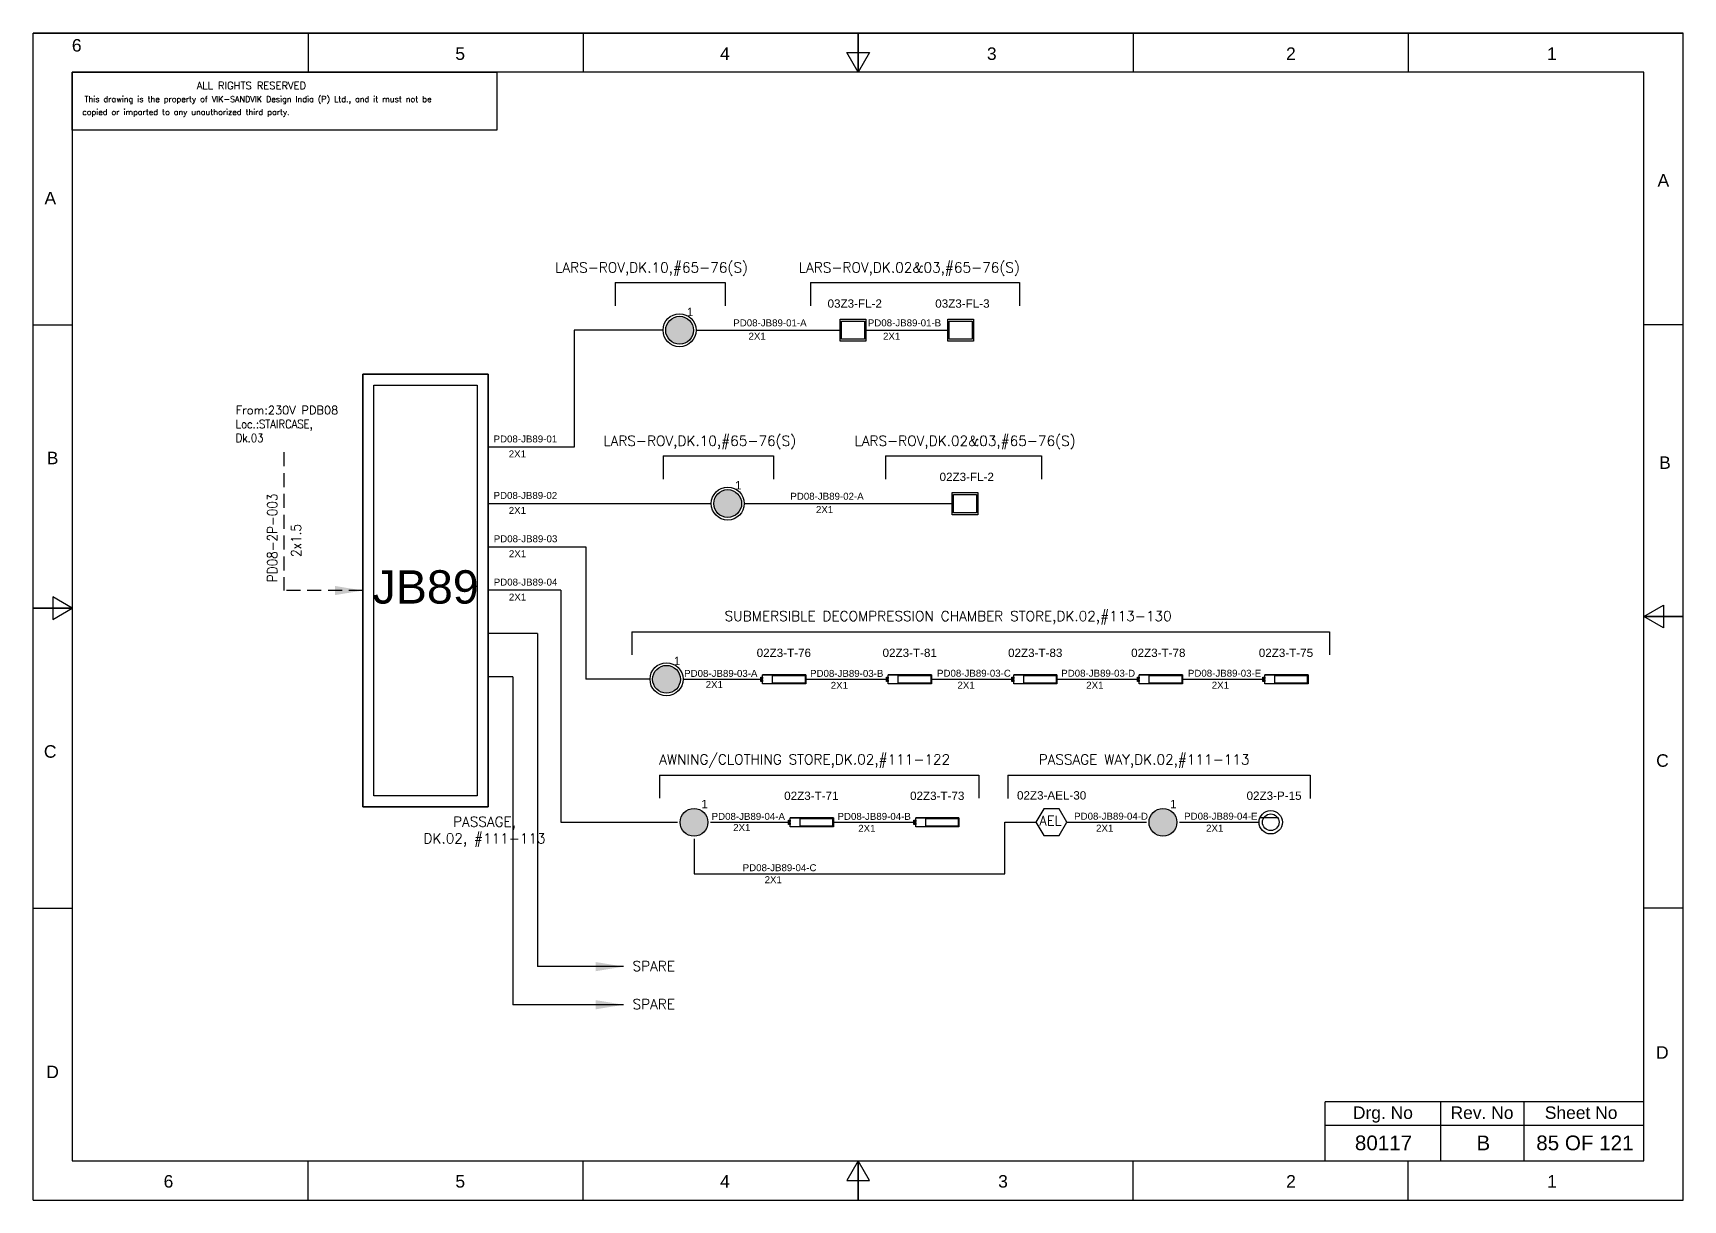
# Model space of a CAD drawing. Header units: inches. Extents: x -3311 to 1429, y -713 to 2436.
# Drawn here: x -2649.9 to -2352.9, y -152.6 to 57.4 of the extents above; entities that cross this region are included whole.
import ezdxf
from ezdxf.enums import TextEntityAlignment as Align

# ---------------------------------------------------------------- set-up
doc = ezdxf.new("R2010")
doc.units = ezdxf.units.IN
doc.linetypes.add('HIDDEN', pattern=[0.375, 0.25, -0.125])
doc.linetypes.add('SOLID', pattern=[0])
for name, color, linetype, lineweight in [('ELEC_TXT-025', 1, 'Continuous', 25), ('HEL-025', 1, 'Continuous', 25), ('HEL-035', 2, 'Continuous', 35)]:
    doc.layers.add(name, color=color, linetype=linetype, lineweight=lineweight)
doc.layers.add('LINE', color=3, linetype='SOLID')
doc.styles.add('_NORMAL', font='arial.ttf')
doc.styles.add('ROMANS', font='simplex.shx', dxfattribs={"width": 0.88})
doc.styles.get("Standard").update_dxf_attribs({"font": 'arial.ttf'})
doc.dimstyles.get("Standard").update_dxf_attribs({"dimtxt": 0.18, "dimasz": 0.18, "dimexe": 0.18, "dimexo": 0.0625, "dimgap": 0.09, "dimtad": 0, "dimtih": 1, "dimtoh": 1, "dimdec": 4, "dimzin": 0, "dimdsep": 46, "dimtxsty": 'Standard', "dimcen": 0.09, "dimadec": 0, "dimazin": 0, "dimtfac": 1, "dimtdec": 4, "dimtofl": 0, "dimtmove": 0, "dimatfit": 3, "dimfxl": 1, "dimtolj": 1, "dimtzin": 0, "dimarcsym": 0})
pattern_1 = [(0, (0, 0), (0, 6.985), [5.08, -1.905]), (90, (0, 0), (-6.985, 4e-16), [5.08, -1.905])]

# ---------------------------------------------------------------- blocks, each defined once
blk = doc.blocks.new('FIXED_KEY_SWITCH')
h = blk.add_hatch(color=1)
h.dxf.hatch_style = 1
edge = h.paths.add_edge_path()
edge.add_arc((848.13, 1737.46), 2.5, 0, 360)
at = {"color": 1}
blk.add_circle((848.13, 1737.46), 2.5, dxfattribs=at)
at = {"color": 7, "insert": (849.44, 1741.5), "char_height": 1.5, "attachment_point": 1, "style": '_NORMAL'}
blk.add_mtext_dynamic_manual_height_columns('1', width=1.5, gutter_width=7.5, heights=[0], dxfattribs=at)
blk = doc.blocks.new('SWT')
blk.add_blockref('FIXED_KEY_SWITCH', (0, 0))
blk.add_attdef('TAG_NO', (844.55, 1741.11), '', height=1.5)
blk = doc.blocks.new('13')
for points in [[(436.88, 1959.44), (441.46, 1959.44), (441.46, 1955.44), (436.88, 1955.44)], [(437.07, 1959.08), (441.26, 1959.08), (441.26, 1955.8), (437.07, 1955.8)]]:
    blk.add_lwpolyline(points, close=True)
blk = doc.blocks.new('LED FLOOD LIGHT 100W')
blk.add_blockref('13', (5123.55, -712.19))
blk.add_attdef('TAG_NO', (5558.98, 1249.67), '', height=1.5)
blk = doc.blocks.new('fr')
at = {"color": 7, "linetype": 'Continuous'}
for p, q in [((33763.99, 4500.4), (33466.99, 4500.4)), ((33466.99, 4500.4), (33763.99, 4500.4)), ((33466.99, 4290.33), (33466.99, 4500.4)), ((33516.49, 4500.4), (33516.49, 4493.33)), ((33565.99, 4500.4), (33565.99, 4493.33)), ((33615.49, 4500.4), (33615.49, 4493.33)), ((33615.49, 4493.33), (33615.49, 4500.4)), ((33615.49, 4500.4), (33615.49, 4493.33)), ((33664.99, 4500.4), (33664.99, 4493.33)), ((33714.49, 4500.4), (33714.49, 4493.33)), ((33763.99, 4290.33), (33763.99, 4500.4)), ((33763.99, 4290.33), (33763.99, 4500.4)), ((33615.49, 4493.33), (33613.45, 4496.87)), ((33613.45, 4496.87), (33617.53, 4496.87)), ((33617.53, 4496.87), (33615.49, 4493.33)), ((33756.92, 4493.33), (33474.06, 4493.33)), ((33474.06, 4493.33), (33474.06, 4297.41)), ((33756.92, 4297.41), (33756.92, 4493.33)), ((33466.99, 4447.89), (33474.06, 4447.89)), ((33763.99, 4447.89), (33756.92, 4447.89)), ((33474.06, 4396.87), (33470.53, 4398.91)), ((33470.53, 4398.91), (33470.53, 4394.83)), ((33466.99, 4396.87), (33474.06, 4396.87)), ((33474.06, 4396.87), (33466.99, 4396.87)), ((33466.99, 4396.87), (33474.06, 4396.87)), ((33470.53, 4394.83), (33474.06, 4396.87)), ((33756.92, 4395.37), (33760.45, 4397.41)), ((33760.45, 4397.41), (33760.45, 4393.33)), ((33763.99, 4395.37), (33756.92, 4395.37)), ((33760.45, 4393.33), (33756.92, 4395.37)), ((33756.92, 4395.37), (33763.99, 4395.37)), ((33763.99, 4395.37), (33756.92, 4395.37)), ((33466.99, 4342.85), (33474.06, 4342.85)), ((33763.99, 4342.85), (33756.92, 4342.85)), ((33474.06, 4297.41), (33756.92, 4297.41)), ((33516.49, 4290.33), (33516.49, 4297.41)), ((33565.99, 4290.33), (33565.99, 4297.41)), ((33615.49, 4297.41), (33613.45, 4293.87)), ((33615.49, 4290.33), (33615.49, 4297.41)), ((33617.53, 4293.87), (33615.49, 4297.41)), ((33615.49, 4297.41), (33615.49, 4290.33)), ((33615.49, 4290.33), (33615.49, 4297.41)), ((33664.99, 4290.33), (33664.99, 4297.41)), ((33714.49, 4290.33), (33714.49, 4297.41)), ((33613.45, 4293.87), (33617.53, 4293.87)), ((33466.99, 4290.33), (33763.99, 4290.33)), ((33466.99, 4290.33), (33763.99, 4290.33))]:
    blk.add_line(p, q, dxfattribs=at)
at = {"color": 7, "style": '_NORMAL'}
for s, p in [('6', (33474.86, 4498.18)), ('5', (33543.88, 4496.68)), ('4', (33591.52, 4496.68)), ('3', (33639.57, 4496.68)), ('2', (33693.41, 4496.68)), ('1', (33740.39, 4496.68)), ('A', (33760.45, 4473.88)), ('A', (33470.1, 4470.68)), ('B', (33470.52, 4423.9)), ('B', (33760.74, 4423.06)), ('C', (33470.08, 4371.07)), ('C', (33760.29, 4369.44)), ('D', (33760.27, 4316.89)), ('D', (33470.51, 4313.39)), ('6', (33491.37, 4293.69)), ('5', (33543.89, 4293.69)), ('4', (33591.53, 4293.69)), ('3', (33641.59, 4293.69)), ('2', (33693.43, 4293.69)), ('1', (33740.41, 4293.69))]:
    blk.add_text(s, height=2.25, dxfattribs=at).set_placement(p, align=Align.MIDDLE_CENTER)
blk = doc.blocks.new('A$C4BAD7D21')
at = {"layer": 'HEL-025'}
blk.add_lwpolyline([(-34000, 0), (-34000, 2086), (-18714, 2086), (-18714, 0)], close=True, dxfattribs=at)
at = {"layer": 'HEL-025', "style": 'ROMANS'}
for s, p in [('This drawing is the property of VIK-SANDVIK Design India (P) Ltd., and it must not be', (-33558, 1016)), (' copied or imparted to any unauthorized third party.', (-33785, 550))]:
    blk.add_text(s, height=210, dxfattribs=at).set_placement(p)
at = {"layer": 'HEL-035', "style": 'ROMANS'}
blk.add_text('     ALL RIGHTS RESERVED', height=262.5, dxfattribs=at).set_placement((-30497, 1476))
blk = doc.blocks.new('2A')
at = {"color": 7, "lineweight": -3, "ltscale": 2.5}
blk.add_line((790.02, 1997.62, -0.03), (782.23, 1997.62, -0.03), dxfattribs=at)
at = {"color": 7, "lineweight": -3, "ltscale": 2.5, "elevation": -0.03}
for points in [[(781.91, 1997.21), (782.23, 1997.21), (782.23, 1996.94), (781.91, 1996.94)], [(781.91, 1996.7), (782.23, 1996.7), (782.23, 1996.44), (781.91, 1996.44)], [(782.23, 1997.62), (790.02, 1997.62), (790.02, 1996.02), (782.23, 1996.02)], [(784.03, 1997.5), (789.88, 1997.5), (789.88, 1996.14), (784.03, 1996.14)]]:
    blk.add_lwpolyline(points, close=True, dxfattribs=at)
blk = doc.blocks.new('LED TUBE LIGHT 30W')
blk.add_blockref('2A', (179.91, -357.89))
blk.add_attdef('TAG_NO.', (962.52, 1642.97), '', height=1.5)
blk = doc.blocks.new('1')
h = blk.add_hatch()
h.set_pattern_fill('ANGLE', color=6)
h.set_pattern_definition(pattern_1)
h.paths.add_polyline_path([(303.23, 2044.43, 1), (306.22, 2044.43, 1)], flags=0)
h.paths.add_polyline_path([(302.63, 2044.43, 1), (306.83, 2044.43, 1)])
h.paths.add_polyline_path([(306.22, 2044.43, -1), (303.23, 2044.43, -1)], flags=16)
h = blk.add_hatch()
h.set_pattern_fill('ANGLE', color=6)
h.set_pattern_definition(pattern_1)
h.paths.add_polyline_path([(303.23, 2044.43, 1), (306.22, 2044.43, 1)])
at = {"color": 6}
for radius in [2.1, 1.5]:
    blk.add_circle((304.73, 2044.43), radius, dxfattribs=at)
blk = doc.blocks.new('LED PENDENT LIGHT 15W')
blk.add_blockref('1', (0, 0))
blk.add_attdef('TAG_NO', (301.63, 2048.1), '', height=1.5)
blk = doc.blocks.new('AEL')
at = {"color": 4}
blk.add_lwpolyline([(989.98, -190.09), (992.75, -190.09), (994.14, -187.69), (992.75, -185.28), (989.98, -185.28), (988.59, -187.69)], close=True, dxfattribs=at)
at = {"color": 4, "style": 'ROMANS'}
blk.add_text('AEL', height=1.725, dxfattribs=at).set_placement((989.2, -188.27))
blk = doc.blocks.new('AEL_L')
blk.add_blockref('AEL', (0, 0))
blk.add_attdef('TAG_NO', (986.55, -183.59), '', height=1.5)

msp = doc.modelspace()

# ---------------------------------------------------------------- linework, layer by layer
for p, q in [((-2545.08, 12.52, -0.05), (-2525.25, 12.52, -0.05)), ((-2509.91, 12.52, -0.05), (-2472.28, 12.52, -0.05)), ((-2552.47, 3.93), (-2552.47, -17.11)), ((-2536.46, 3.93), (-2552.47, 3.93)), ((-2536.41, -18.68, -0.05), (-2516.58, -18.68, -0.05)), ((-2496.39, -18.68, -0.05), (-2468.32, -18.68, -0.05)), ((-2550.33, -35.08), (-2550.33, -58.91)), ((-2554.88, -42.88), (-2567.94, -42.88)), ((-2554.88, -42.88), (-2554.88, -84.65)), ((-2542.07, -50.34, -0.05), (-2416.52, -50.34, -0.05)), ((-2559.04, -50.68), (-2567.94, -50.68)), ((-2559.04, -50.68), (-2559.04, -110.63)), ((-2563.52, -58.48), (-2567.94, -58.48)), ((-2563.52, -58.48), (-2563.52, -117.49)), ((-2538.81, -58.91), (-2550.33, -58.91)), ((-2537.12, -76.14, -0.05), (-2479.64, -76.14, -0.05)), ((-2474.42, -76.16, -0.05), (-2420, -76.16, -0.05)), ((-2474.93, -93.92), (-2474.93, -84.65)), ((-2474.93, -84.65), (-2469.33, -84.65)), ((-2530.88, -87.62), (-2530.88, -93.92)), ((-2530.88, -93.92), (-2474.93, -93.92))]:
    msp.add_line(p, q)
at = {"color": 7, "linetype": 'Continuous'}
for p, q in [((-2359.94, -134.97), (-2417.25, -134.97)), ((-2417.25, -145.57), (-2417.25, -134.97)), ((-2396.48, -145.57), (-2396.48, -134.97)), ((-2381.47, -145.57), (-2381.47, -134.97)), ((-2417.25, -139.15), (-2359.94, -139.15))]:
    msp.add_line(p, q, dxfattribs=at)
at = {"linetype": 'HIDDEN', "ltscale": 10}
msp.add_lwpolyline([(-2604.7, -18.05), (-2604.7, -42.93)], dxfattribs=at)
at = {"layer": 'LINE', "color": 0}
for p, q in [((-2545.08, 12.52, -0.05), (-2545.08, 8.33, -0.05)), ((-2525.25, 12.52, -0.05), (-2525.25, 8.33, -0.05)), ((-2509.91, 12.52, -0.05), (-2509.91, 8.33, -0.05)), ((-2472.28, 12.52, -0.05), (-2472.28, 8.33, -0.05)), ((-2530.51, 3.93), (-2504.56, 3.93)), ((-2499.97, 3.93), (-2485.17, 3.93)), ((-2590.49, -3.98), (-2590.49, -81.88)), ((-2567.94, -3.98), (-2590.49, -3.98)), ((-2567.94, -81.88), (-2567.94, -3.98)), ((-2552.47, -17.11), (-2567.94, -17.11)), ((-2536.41, -18.68, -0.05), (-2536.41, -22.87, -0.05)), ((-2516.58, -18.68, -0.05), (-2516.58, -22.87, -0.05)), ((-2496.39, -18.68, -0.05), (-2496.39, -22.87, -0.05)), ((-2468.32, -18.68, -0.05), (-2468.32, -22.87, -0.05)), ((-2567.94, -27.28), (-2527.79, -27.28)), ((-2521.84, -27.28), (-2484.4, -27.28)), ((-2567.91, -35.08), (-2550.33, -35.08)), ((-2542.07, -50.34, -0.05), (-2542.07, -54.53, -0.05)), ((-2416.52, -50.34, -0.05), (-2416.52, -54.53, -0.05)), ((-2532.86, -58.91), (-2518.54, -58.91)), ((-2510.74, -58.91), (-2495.94, -58.91)), ((-2488.14, -58.91), (-2473.35, -58.91)), ((-2465.55, -58.91), (-2450.75, -58.91)), ((-2442.95, -58.91), (-2428.16, -58.91)), ((-2537.12, -76.14, -0.05), (-2537.12, -80.33, -0.05)), ((-2479.64, -76.14, -0.05), (-2479.64, -80.33, -0.05)), ((-2474.42, -76.16, -0.05), (-2474.42, -80.35, -0.05)), ((-2420, -76.16, -0.05), (-2420, -80.35, -0.05)), ((-2590.49, -81.88), (-2567.94, -81.88)), ((-2554.88, -84.65), (-2533.86, -84.65)), ((-2527.91, -84.65), (-2513.59, -84.65)), ((-2505.79, -84.65), (-2490.99, -84.65)), ((-2463.77, -84.65), (-2449.45, -84.65)), ((-2443.51, -84.65), (-2429.18, -84.65))]:
    msp.add_line(p, q, dxfattribs=at)
for points in [[(-2590.49, -3.98), (-2567.94, -3.98), (-2567.94, -81.88), (-2590.49, -81.88)], [(-2588.49, -5.98), (-2569.94, -5.98), (-2569.94, -79.88), (-2588.49, -79.88)]]:
    msp.add_lwpolyline(points, close=True, dxfattribs=at)
for centre in [(-2533.49, 3.93), (-2524.81, -27.28), (-2535.83, -58.91)]:
    msp.add_circle(centre, 2.97, dxfattribs=at)

# ---------------------------------------------------------------- block references
for name, p in [('fr', (-36116.85, -4442.97)), ('SWT', (-3381.61, -1733.53)), ('SWT', (-3372.94, -1764.73)), ('SWT', (-3383.96, -1796.36)), ('SWT', (-3379.01, -1822.11)), ('SWT', (-3294.61, -1822.11))]:
    msp.add_blockref(name, p)
ref = msp.add_blockref('LED FLOOD LIGHT 100W', (-8064.98, -1241.32))
ref.add_attrib('TAG_NO', '03Z3-FL-2', (-2506.84, 7.98), dxfattribs={"height": 1.5})
ref = msp.add_blockref('LED FLOOD LIGHT 100W', (-8045.6, -1241.32))
ref.add_attrib('TAG_NO', '03Z3-FL-3', (-2487.46, 7.98), dxfattribs={"height": 1.5})
ref = msp.add_blockref('LED FLOOD LIGHT 100W', (-8044.82, -1272.53))
ref.add_attrib('TAG_NO', '02Z3-FL-2', (-2486.68, -23.22), dxfattribs={"height": 1.5})
ref = msp.add_blockref('LED TUBE LIGHT 30W', (-3480.67, -1697.83, 0.03))
ref.add_attrib('TAG_NO.', '02Z3-T-76', (-2519.6, -54.89, 0.03), dxfattribs={"height": 1.5})
ref = msp.add_blockref('LED TUBE LIGHT 30W', (-3458.07, -1697.83, 0.03))
ref.add_attrib('TAG_NO.', '02Z3-T-81', (-2496.94, -54.89, 0.03), dxfattribs={"height": 1.5})
ref = msp.add_blockref('LED TUBE LIGHT 30W', (-3435.48, -1697.83, 0.03))
ref.add_attrib('TAG_NO.', '02Z3-T-83', (-2474.35, -54.89, 0.03), dxfattribs={"height": 1.5})
ref = msp.add_blockref('LED TUBE LIGHT 30W', (-3412.88, -1697.83, 0.03))
ref.add_attrib('TAG_NO.', '02Z3-T-78', (-2452.2, -54.89, 0.03), dxfattribs={"height": 1.5})
ref = msp.add_blockref('LED TUBE LIGHT 30W', (-3390.29, -1697.83, 0.03))
ref.add_attrib('TAG_NO.', '02Z3-T-75', (-2429.22, -54.89, 0.03), dxfattribs={"height": 1.5})
ref = msp.add_blockref('LED TUBE LIGHT 30W', (-3475.72, -1723.57, 0.03))
ref.add_attrib('TAG_NO.', '02Z3-T-71', (-2514.65, -80.63, 0.03), dxfattribs={"height": 1.5})
ref = msp.add_blockref('LED TUBE LIGHT 30W', (-3453.12, -1723.57, 0.03))
ref.add_attrib('TAG_NO.', '02Z3-T-73', (-2491.99, -80.63, 0.03), dxfattribs={"height": 1.5})
ref = msp.add_blockref('AEL_L', (-3457.92, 103.04))
ref.add_attrib('TAG_NO', '02Z3-AEL-30', (-2472.74, -80.55), dxfattribs={"color": 4, "height": 1.5})
ref = msp.add_blockref('LED PENDENT LIGHT 15W', (-2731.81, -2129.08))
ref.add_attrib('TAG_NO', '02Z3-P-15', (-2431.42, -80.61), dxfattribs={"height": 1.5})
at = {"layer": 'ELEC_TXT-025', "color": 0, "xscale": 0.005, "yscale": 0.005, "zscale": 0.005}
msp.add_blockref('A$C4BAD7D21', (-2472.79, 39.93), dxfattribs=at)

# ---------------------------------------------------------------- texts
at = {"color": 7}
for s, p in [('PD08-JB89-01-A', (-2523.81, 4.63, 0.08)), ('2X1', (-2521.07, 2.23)), ('PD08-JB89-01-B', (-2499.59, 4.63, 0.08)), ('2X1', (-2496.86, 2.23)), ('PD08-JB89-01', (-2566.96, -16.27)), ('2X1', (-2564.23, -18.96)), ('PD08-JB89-02', (-2566.96, -26.44)), ('PD08-JB89-02-A', (-2513.54, -26.58, 0.08)), ('2X1', (-2564.23, -29.13)), ('2X1', (-2508.93, -28.98)), ('PD08-JB89-03', (-2566.93, -34.24)), ('2X1', (-2564.2, -36.93)), ('PD08-JB89-04', (-2566.93, -42.04)), ('2X1', (-2564.2, -44.73)), ('PD08-JB89-03-A', (-2532.66, -58.47, 0.03)), ('2X1', (-2528.78, -60.47)), ('PD08-JB89-03-B', (-2509.99, -58.47, 0.03)), ('2X1', (-2506.27, -60.62, -0.03)), ('PD08-JB89-03-C', (-2487.14, -58.44, 0.08)), ('2X1', (-2483.46, -60.59)), ('PD08-JB89-03-D', (-2464.78, -58.44, 0.11)), ('2X1', (-2460.28, -60.59)), ('PD08-JB89-03-E', (-2441.98, -58.44, 0.14)), ('2X1', (-2437.69, -60.59)), ('PD08-JB89-04-A', (-2527.71, -84.21, 0.03)), ('PD08-JB89-04-B', (-2505.05, -84.21, 0.03)), ('PD08-JB89-04-D', (-2462.46, -84.18, 0.16)), ('PD08-JB89-04-E', (-2442.66, -84.18, 0.16)), ('2X1', (-2523.83, -86.21)), ('2X1', (-2501.32, -86.36, -0.03)), ('2X1', (-2458.51, -86.33)), ('2X1', (-2438.71, -86.33)), ('PD08-JB89-04-C', (-2522.12, -93.45, 0.16)), ('2X1', (-2518.17, -95.61))]:
    msp.add_text(s, height=1.25, dxfattribs=at).set_placement(p)
at = {"color": 7, "lineweight": 30}
msp.add_text('JB89 ', height=6, dxfattribs=at).set_placement((-2578.02, -42.28), align=Align.MIDDLE_CENTER)
at = {"color": 7}
for s, height, p in [('Drg. No', 2.246, (-2406.88, -136.92)), ('Rev. No', 2.246, (-2389.04, -136.92)), ('Sheet No', 2.246, (-2371.2, -136.92)), ('80117', 2.653, (-2406.77, -142.36)), ('B', 2.65, (-2388.8, -142.36)), ('85 OF 121', 2.653, (-2370.52, -142.36))]:
    msp.add_text(s, height=height, dxfattribs=at).set_placement(p, align=Align.MIDDLE_CENTER)
at = {"color": 7, "char_height": 1.8, "attachment_point": 1, "style": '_NORMAL'}
for s, insert, width in [('{\\Fromans|c0;\\C2;LARS-ROV,DK.10,#65-76(S)}', (-2555.88, 16.12, 0.22), 74.1776), ('{\\Fromans|c0;\\C2;LARS-ROV,DK.02&03,#65-76(S)}', (-2512.02, 16.12, 0.22), 74.1776), ('{\\Fromans|c0;\\C2;LARS-ROV,DK.10,#65-76(S)}', (-2547.21, -15.08, 0.22), 74.1776), ('{\\Fromans|c0;\\C2;LARS-ROV,DK.02&03,#65-76(S)}', (-2501.98, -15.08, 0.22), 74.1776), ('{\\Fromans|c0;\\C2;SUBMERSIBLE DECOMPRESSION CHAMBER STORE,DK.02,#113-130}', (-2525.36, -46.63, 0.22), 128.8823), ('{\\Fromans|c0;\\C2;AWNING/CLOTHING STORE,DK.02,#111-122}', (-2537.15, -72.43, 0.22), 74.1776), ('{\\Fromans|c0;\\C2;PASSAGE WAY,DK.02,#111-113}', (-2468.85, -72.45, 0.22), 74.1776), ('{\\Fromans|c0;\\C2;SPARE}', (-2541.94, -109.63), 8.1658), ('{\\Fromans|c0;\\C2;SPARE}', (-2541.94, -116.49), 8.1658)]:
    msp.add_mtext(s, dxfattribs=dict(at, insert=insert, width=width))
at = {"color": 7, "insert": (-2613.37, -9.71), "char_height": 1.5, "width": 36.8884, "attachment_point": 1}
msp.add_mtext('{\\Fromans|c0;\\C2;From:230V PDB08 \\P\\Fsimplex|c0;\\W0.88;Loc.:STAIRCASE,      \\PDk.03}', dxfattribs=at)
at = {"color": 7, "insert": (-2607.69, -41.43), "char_height": 1.8, "width": 17.1296, "attachment_point": 1, "rotation": 90, "style": '_NORMAL'}
msp.add_mtext('{\\Fromans|c0;\\W0.88;PD08-2P-003}', dxfattribs=at)
at = {"color": 7, "insert": (-2603.42, -36.87), "char_height": 1.8, "attachment_point": 1, "rotation": 90, "style": '_NORMAL'}
msp.add_mtext('{\\Fsimplex|c0;\\W0.88;2x1.5}', dxfattribs=at)
at = {"color": 7, "insert": (-2579.58, -83.64), "char_height": 1.8, "attachment_point": 1, "style": '_NORMAL'}
msp.add_mtext('\\pxqc;{\\Fromans|c0;\\C2;PASSAGE, \\PDK.02, #111-113}', dxfattribs=at)

# ---------------------------------------------------------------- leaders
at = {"linetype": 'HIDDEN', "ltscale": 10}
msp.add_leader([(-2590.49, -42.93), (-2604.7, -42.93)], dimstyle='Standard', override={"dimasz": 5, "dimarcsym": 1}, dxfattribs=at)
for points in [[(-2543.56, -110.63), (-2559.04, -110.63)], [(-2543.56, -117.49), (-2563.52, -117.49)]]:
    msp.add_leader(points, dimstyle='Standard', override={"dimasz": 5, "dimarcsym": 1})

doc.saveas('drawing.dxf')
